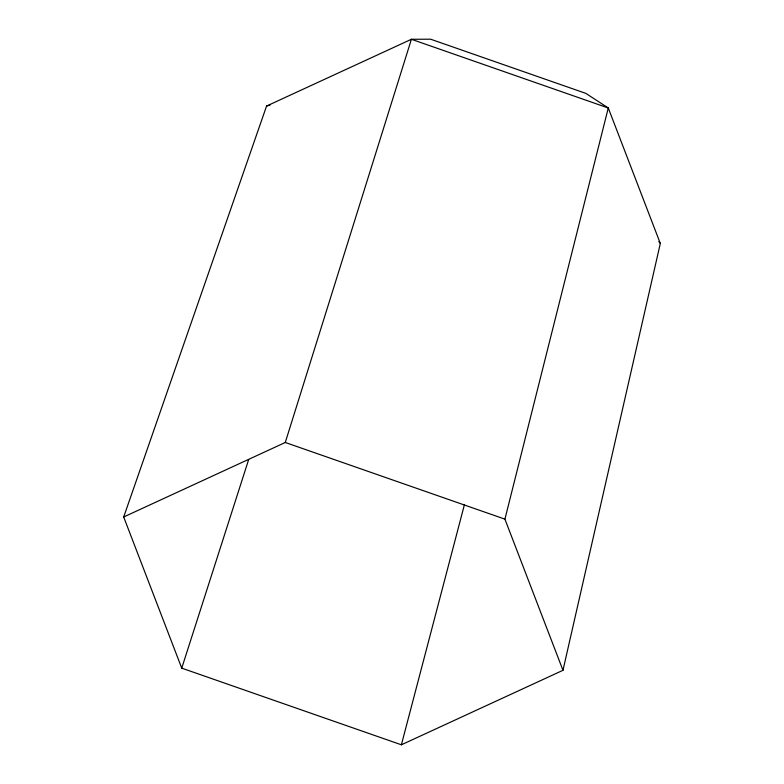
<?xml version="1.0" encoding="UTF-8"?>
<svg xmlns="http://www.w3.org/2000/svg" width="784" height="784" viewBox="0 0 784 784"><rect width="100%" height="100%" fill="white"/><g stroke="black" fill="none" stroke-linecap="round" stroke-linejoin="round"><path stroke-width="1.18" d="M562.971 670.3L660.314 243.471L608.276 107.986L585.913 93.404L430.622 39.2L411.404 39.278L266.57 106.056L123.686 516.989L181.741 668.144L401.388 744.8L562.971 670.3L504.916 519.145L608.276 107.986L411.404 39.278L285.278 442.48L123.686 516.989M401.388 744.8L464.491 504.435M181.741 668.144L248.685 459.502M266.57 106.056L270.049 105.066M285.278 442.48L504.916 519.145M658.825 241.55L660.314 243.471"/></g></svg>
